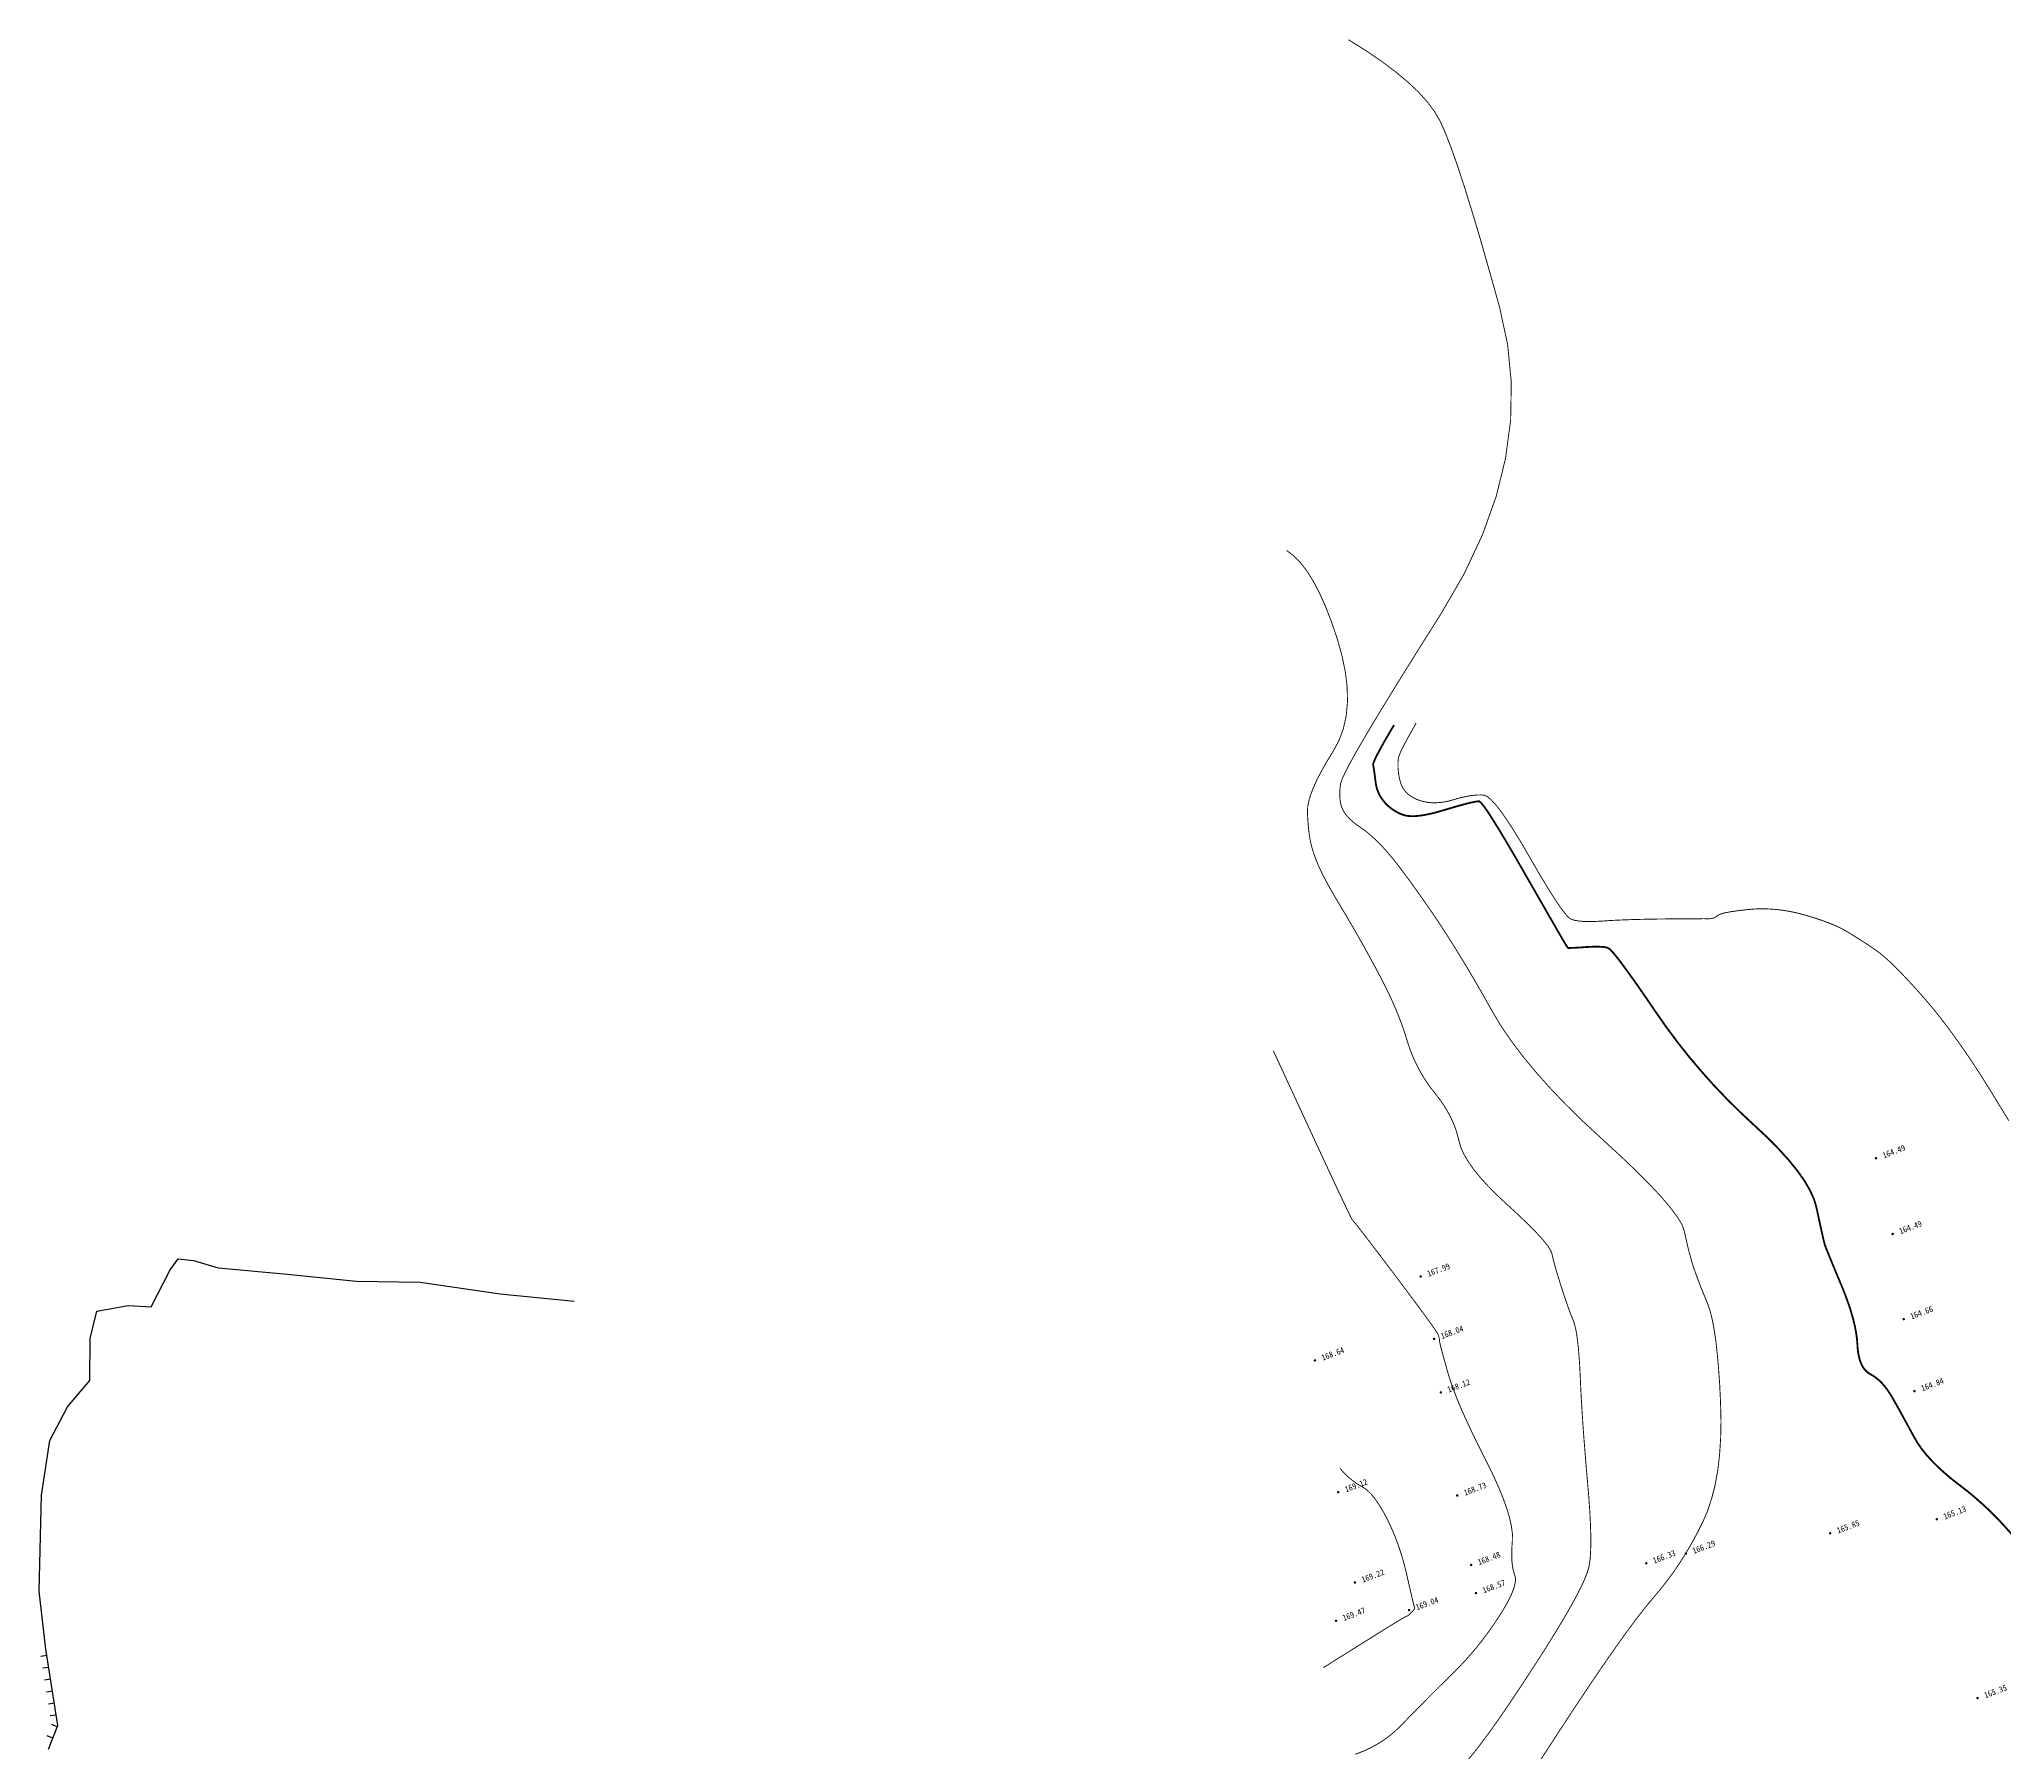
# Model space of a CAD drawing. Header units: millimetres. Extents: x -1471591 to 944464, y -468930 to 547002.
# Drawn here: x -161156 to 164850, y -5760 to 278431 of the extents above; entities that cross this region are included whole.
import ezdxf
from ezdxf.enums import TextEntityAlignment as Align

# ---------------------------------------------------------------- set-up
doc = ezdxf.new("R2010")
doc.units = ezdxf.units.MM
doc.header["$LTSCALE"] = 10
for name, color, linetype in [('DGX', 252, 'Continuous'), ('DMTZ', 252, 'Continuous'), ('GCD', 252, 'Continuous')]:
    doc.layers.add(name, color=color, linetype=linetype)
doc.styles.add('宋体', font='', dxfattribs={"height": 1.25, "bigfont": 'hztxt.shx'})
doc.styles.get('宋体').set_extended_font_data('SimSun')

# ---------------------------------------------------------------- blocks, each defined once
blk = doc.blocks.new('GC200')
at = {"layer": 'GCD', "const_width": 0.2, "flags": 128}
blk.add_lwpolyline([(-0.1, 0, 1), (0.1, 0, 1)], format="xyb", close=True, dxfattribs=at)
blk = doc.blocks.new('地形')
at = {"layer": 'DGX', "color": 252, "linetype": 'Continuous', "const_width": 0.15, "flags": 128}
for points in [[(-272.58, 363.36), (-270.51, 360.66), (-268.7, 358.09), (-267.14, 355.65), (-265.83, 353.35), (-264.76, 351.18), (-263.96, 349.14), (-263.4, 347.23), (-263.09, 345.46), (-262.96, 343.46), (-262.92, 340.88), (-262.97, 337.7), (-263.12, 333.95), (-263.37, 329.6), (-263.7, 324.67), (-264.14, 319.16), (-264.66, 313.05), (-265.58, 306.77), (-267.2, 300.71), (-269.5, 294.86), (-272.5, 289.24), (-276.18, 283.84), (-280.56, 278.66), (-285.64, 273.69), (-291.4, 268.95), (-297.15, 264.58), (-302.17, 260.72), (-306.46, 257.37), (-310.03, 254.53), (-312.88, 252.2), (-314.99, 250.38), (-316.38, 249.08), (-317.05, 248.28), (-317.33, 247.75), (-317.57, 247.24), (-317.78, 246.73), (-317.95, 246.25), (-318.08, 245.77), (-318.18, 245.31), (-318.23, 244.87), (-318.25, 244.43), (-318.22, 244), (-318.14, 243.54), (-318.01, 243.06), (-317.82, 242.56), (-317.58, 242.04), (-317.29, 241.49), (-316.94, 240.93), (-316.53, 240.34), (-316.11, 239.72), (-315.7, 239.05), (-315.3, 238.34), (-314.92, 237.59), (-314.54, 236.79), (-314.18, 235.95), (-313.83, 235.06), (-313.49, 234.13), (-313.15, 233.12), (-312.79, 231.99), (-312.42, 230.73), (-312.03, 229.36), (-311.62, 227.87), (-311.19, 226.26), (-310.74, 224.53), (-310.28, 222.68), (-309.81, 220.72), (-309.35, 218.65), (-308.9, 216.49), (-308.45, 214.23), (-308.01, 211.86), (-307.58, 209.4), (-307.15, 206.83), (-306.74, 204.16), (-306.23, 201.37), (-305.52, 198.44), (-304.61, 195.37), (-303.5, 192.15), (-302.2, 188.79), (-300.7, 185.29), (-299, 181.65), (-297.1, 177.87), (-295.23, 174.19), (-293.64, 170.89), (-292.31, 167.96), (-291.24, 165.39), (-290.45, 163.2), (-289.92, 161.37), (-289.65, 159.91), (-289.66, 158.82), (-289.79, 157.94), (-289.9, 157.1), (-290.01, 156.3), (-290.1, 155.54), (-290.17, 154.82), (-290.23, 154.14), (-290.28, 153.51), (-290.32, 152.91), (-290.34, 152.31), (-290.36, 151.64), (-290.36, 150.91), (-290.36, 150.11), (-290.35, 149.25), (-290.33, 148.33), (-290.3, 147.34), (-290.26, 146.28), (-290.28, 145.08), (-290.43, 143.64), (-290.71, 141.96), (-291.11, 140.04), (-291.65, 137.89), (-292.31, 135.49), (-293.09, 132.86), (-294.01, 130), (-295.01, 127.11), (-296.08, 124.43), (-297.2, 121.94), (-298.37, 119.66), (-299.61, 117.58), (-300.9, 115.71), (-302.24, 114.03), (-303.65, 112.56), (-305.09, 111.22), (-306.55, 109.94), (-308.04, 108.72), (-309.55, 107.57), (-311.08, 106.48), (-312.64, 105.46), (-314.21, 104.5), (-315.81, 103.6), (-317.58, 102.59), (-319.68, 101.3), (-322.11, 99.72), (-324.87, 97.86), (-327.96, 95.72), (-331.38, 93.29), (-335.12, 90.58), (-339.2, 87.59), (-343.21, 84.63)], [(-311.89, 287.62), (-311.12, 286.44), (-310.47, 285), (-309.94, 283.31), (-309.54, 281.37), (-309.26, 279.17), (-309.1, 276.72), (-309.06, 274.01), (-309.15, 271.05), (-309.4, 268.08), (-309.82, 265.33), (-310.44, 262.82), (-311.24, 260.54), (-312.23, 258.49), (-313.4, 256.68), (-314.76, 255.09), (-316.31, 253.73), (-317.86, 252.52), (-319.24, 251.37), (-320.44, 250.29), (-321.47, 249.27), (-322.32, 248.31), (-323, 247.41), (-323.51, 246.58), (-323.84, 245.81), (-324.07, 245.09), (-324.29, 244.4), (-324.48, 243.74), (-324.65, 243.12), (-324.79, 242.53), (-324.92, 241.98), (-325.02, 241.46), (-325.1, 240.97), (-325.17, 240.49), (-325.22, 239.98), (-325.26, 239.46), (-325.28, 238.91), (-325.29, 238.33), (-325.29, 237.74), (-325.27, 237.13), (-325.24, 236.49), (-325.18, 235.8), (-325.11, 235.02), (-325, 234.17), (-324.87, 233.23), (-324.71, 232.21), (-324.53, 231.11), (-324.32, 229.92), (-324.09, 228.66), (-323.84, 227.32), (-323.6, 225.94), (-323.36, 224.51), (-323.12, 223.03), (-322.88, 221.5), (-322.65, 219.92), (-322.42, 218.29), (-322.19, 216.62), (-321.98, 214.94), (-321.81, 213.31), (-321.68, 211.74), (-321.6, 210.22), (-321.55, 208.75), (-321.54, 207.33), (-321.57, 205.97), (-321.65, 204.65), (-321.71, 203.37), (-321.71, 202.1), (-321.65, 200.85), (-321.52, 199.6), (-321.34, 198.37), (-321.09, 197.15), (-320.78, 195.94), (-320.4, 194.74), (-320.04, 193.56), (-319.74, 192.4), (-319.51, 191.26), (-319.35, 190.14), (-319.27, 189.04), (-319.25, 187.96), (-319.31, 186.9), (-319.43, 185.87), (-319.52, 184.77), (-319.44, 183.54), (-319.21, 182.16), (-318.82, 180.66), (-318.27, 179.01), (-317.56, 177.23), (-316.7, 175.31), (-315.68, 173.25), (-314.65, 171.23), (-313.77, 169.42), (-313.03, 167.82), (-312.44, 166.42), (-312, 165.24), (-311.7, 164.27), (-311.55, 163.5), (-311.55, 162.95), (-311.61, 162.47), (-311.68, 161.92), (-311.74, 161.32), (-311.8, 160.65), (-311.86, 159.91), (-311.91, 159.12), (-311.96, 158.26), (-312.01, 157.34), (-312.05, 156.42), (-312.09, 155.54), (-312.11, 154.72), (-312.13, 153.94), (-312.14, 153.21), (-312.14, 152.53), (-312.13, 151.91), (-312.11, 151.33), (-312.13, 150.7), (-312.22, 149.92), (-312.38, 149), (-312.62, 147.92), (-312.94, 146.69), (-313.33, 145.31), (-313.79, 143.78), (-314.33, 142.1), (-314.91, 140.3), (-315.5, 138.41), (-316.11, 136.43), (-316.73, 134.37), (-317.36, 132.22), (-318, 129.98), (-318.66, 127.66), (-319.33, 125.25), (-319.99, 122.9), (-320.63, 120.75), (-321.24, 118.82), (-321.82, 117.1), (-322.38, 115.58), (-322.91, 114.28), (-323.42, 113.18), (-323.9, 112.3), (-324.54, 111.42), (-325.51, 110.34), (-326.82, 109.08), (-328.47, 107.61), (-330.45, 105.96), (-332.77, 104.1), (-335.42, 102.06), (-338.42, 99.82), (-341.44, 97.6), (-344.2, 95.61), (-346.69, 93.86), (-348.91, 92.35), (-350.87, 91.08), (-352.55, 90.04), (-353.97, 89.23)], [(-343.03, 210.69), (-342.49, 203.47), (-342.02, 197.21), (-341.62, 191.9), (-341.28, 187.56), (-341.01, 184.17), (-340.8, 181.74), (-340.66, 180.27), (-340.58, 179.76), (-340.49, 179.56), (-340.31, 179.02), (-340.02, 178.14), (-339.64, 176.92), (-339.17, 175.37), (-338.59, 173.47), (-337.92, 171.23), (-337.16, 168.66), (-336.4, 166.07), (-335.74, 163.81), (-335.18, 161.88), (-334.73, 160.27), (-334.37, 158.98), (-334.13, 158.02), (-333.98, 157.38), (-333.94, 157.07), (-333.94, 156.92), (-333.95, 156.79), (-333.95, 156.68), (-333.96, 156.59), (-333.96, 156.51), (-333.96, 156.45), (-333.96, 156.4), (-333.96, 156.38), (-333.96, 156.35), (-333.97, 156.32), (-333.98, 156.27), (-333.99, 156.22), (-334.01, 156.16), (-334.03, 156.08), (-334.06, 156), (-334.09, 155.91), (-334.12, 155.74), (-334.17, 155.42), (-334.22, 154.96), (-334.29, 154.35), (-334.36, 153.6), (-334.44, 152.7), (-334.53, 151.65), (-334.63, 150.46), (-334.71, 149.11), (-334.74, 147.59), (-334.72, 145.89), (-334.65, 144.03), (-334.52, 142), (-334.34, 139.8), (-334.12, 137.43), (-333.84, 134.89), (-333.58, 132.37), (-333.41, 130.07), (-333.34, 127.98), (-333.36, 126.1), (-333.47, 124.44), (-333.67, 122.99), (-333.96, 121.75), (-334.35, 120.73), (-334.75, 119.84), (-335.1, 119.01), (-335.39, 118.24), (-335.63, 117.52), (-335.8, 116.85), (-335.92, 116.24), (-335.99, 115.69), (-336, 115.19), (-336.06, 114.69), (-336.28, 114.14), (-336.66, 113.52), (-337.19, 112.85), (-337.89, 112.13), (-338.75, 111.34), (-339.77, 110.5), (-340.94, 109.6), (-342.2, 108.69), (-343.48, 107.82), (-344.77, 106.99), (-346.07, 106.21), (-347.39, 105.46), (-348.72, 104.76), (-350.06, 104.1), (-351.42, 103.47), (-352.78, 102.87), (-354.15, 102.26), (-355.52, 101.64), (-356.89, 101.01), (-358.26, 100.38), (-359.63, 99.74), (-361.01, 99.1), (-362.38, 98.44), (-363.78, 97.84), (-365.2, 97.36), (-366.66, 97), (-368.15, 96.76), (-369.67, 96.63), (-371.22, 96.62)], [(-371.12, 111.93), (-367.47, 112.68), (-364.3, 113.33), (-361.6, 113.88), (-359.39, 114.32), (-357.65, 114.67), (-356.38, 114.91), (-355.6, 115.05), (-355.29, 115.09), (-355.22, 115.08), (-355.16, 115.07), (-355.09, 115.07), (-355.03, 115.08), (-354.97, 115.09), (-354.9, 115.11), (-354.84, 115.13), (-354.79, 115.15), (-354.72, 115.18), (-354.65, 115.21), (-354.56, 115.25), (-354.47, 115.3), (-354.36, 115.35), (-354.24, 115.4), (-354.11, 115.45), (-353.98, 115.52), (-353.84, 115.58), (-353.73, 115.64), (-353.63, 115.7), (-353.55, 115.76), (-353.5, 115.81), (-353.46, 115.86), (-353.44, 115.91), (-353.44, 115.96), (-353.44, 116.09), (-353.42, 116.37), (-353.37, 116.82), (-353.3, 117.42), (-353.2, 118.18), (-353.08, 119.09), (-352.94, 120.17), (-352.77, 121.4), (-352.61, 122.71), (-352.48, 124), (-352.4, 125.27), (-352.36, 126.52), (-352.35, 127.76), (-352.39, 128.98), (-352.46, 130.19), (-352.57, 131.38), (-352.72, 132.51), (-352.9, 133.55), (-353.1, 134.49), (-353.34, 135.34), (-353.6, 136.09), (-353.9, 136.75), (-354.22, 137.31), (-354.58, 137.78), (-354.94, 138.21), (-355.28, 138.66), (-355.6, 139.14), (-355.9, 139.65), (-356.19, 140.17), (-356.46, 140.72), (-356.71, 141.3), (-356.94, 141.9)]]:
    blk.add_lwpolyline(points, dxfattribs=at)
at = {"layer": 'DGX', "color": 252, "linetype": 'Continuous'}
for points, const_width in [([(-305.35, 254.26), (-308.13, 251.99), (-310.15, 250.22), (-310.87, 249.41), (-310.94, 249.07), (-311.01, 248.71), (-311.09, 248.35), (-311.17, 247.97), (-311.26, 247.59), (-311.35, 247.19), (-311.45, 246.78), (-311.55, 246.36), (-311.63, 245.94), (-311.69, 245.51), (-311.71, 245.08), (-311.7, 244.65), (-311.66, 244.21), (-311.58, 243.77), (-311.47, 243.33), (-311.33, 242.89), (-311.16, 242.45), (-310.96, 242.03), (-310.73, 241.62), (-310.47, 241.22), (-310.19, 240.84), (-309.87, 240.47), (-309.53, 240.12), (-309.16, 239.78), (-308.72, 239.46), (-308.16, 239.18), (-307.49, 238.92), (-306.71, 238.7), (-305.81, 238.51), (-304.8, 238.35), (-303.67, 238.22), (-302.43, 238.13), (-301.21, 238.05), (-300.12, 237.96), (-299.18, 237.88), (-298.37, 237.8), (-297.71, 237.71), (-297.18, 237.63), (-296.8, 237.54), (-296.55, 237.46), (-296.36, 237.16), (-296.11, 236.44), (-295.82, 235.31), (-295.48, 233.76), (-295.09, 231.79), (-294.65, 229.4), (-294.16, 226.6), (-293.63, 223.37), (-293.1, 220.16), (-292.64, 217.36), (-292.25, 214.99), (-291.93, 213.05), (-291.67, 211.53), (-291.48, 210.44), (-291.35, 209.78), (-291.29, 209.54), (-291.23, 209.5), (-291.08, 209.44), (-290.85, 209.36), (-290.54, 209.25), (-290.15, 209.13), (-289.68, 208.98), (-289.13, 208.81), (-288.5, 208.63), (-287.85, 208.43), (-287.27, 208.24), (-286.75, 208.05), (-286.28, 207.86), (-285.88, 207.69), (-285.54, 207.51), (-285.26, 207.35), (-285.05, 207.18), (-284.82, 206.84), (-284.53, 206.14), (-284.17, 205.08), (-283.75, 203.66), (-283.25, 201.89), (-282.68, 199.75), (-282.05, 197.25), (-281.35, 194.4), (-280.57, 191.38), (-279.7, 188.39), (-278.75, 185.44), (-277.7, 182.53), (-276.58, 179.64), (-275.36, 176.79), (-274.06, 173.98), (-272.67, 171.19), (-271.34, 168.52), (-270.22, 166.02), (-269.3, 163.69), (-268.58, 161.54), (-268.07, 159.57), (-267.76, 157.77), (-267.66, 156.15), (-267.77, 154.7), (-267.96, 153.41), (-268.13, 152.27), (-268.27, 151.28), (-268.39, 150.43), (-268.49, 149.73), (-268.56, 149.17), (-268.6, 148.75), (-268.63, 148.49), (-268.63, 148.2), (-268.63, 147.74), (-268.61, 147.1), (-268.59, 146.28), (-268.56, 145.29), (-268.52, 144.12), (-268.47, 142.77), (-268.41, 141.24), (-268.37, 139.66), (-268.38, 138.18), (-268.43, 136.78), (-268.53, 135.46), (-268.67, 134.24), (-268.86, 133.1), (-269.09, 132.04), (-269.37, 131.08), (-269.63, 130.19), (-269.8, 129.36), (-269.89, 128.59), (-269.9, 127.89), (-269.82, 127.25), (-269.65, 126.67), (-269.4, 126.15), (-269.06, 125.7), (-268.7, 125.26), (-268.37, 124.77), (-268.07, 124.24), (-267.8, 123.66), (-267.57, 123.05), (-267.36, 122.38), (-267.19, 121.68), (-267.04, 120.93), (-266.92, 120.14), (-266.79, 119.31), (-266.65, 118.44), (-266.52, 117.52), (-266.38, 116.57), (-266.24, 115.58), (-266.09, 114.54), (-265.95, 113.47), (-265.75, 112.35), (-265.46, 111.19), (-265.07, 109.98), (-264.58, 108.73), (-263.99, 107.44), (-263.31, 106.1), (-262.54, 104.72), (-261.66, 103.29), (-260.76, 101.84), (-259.92, 100.36), (-259.12, 98.86), (-258.37, 97.34), (-257.68, 95.81), (-257.04, 94.25), (-256.44, 92.68)], 0.3), ([(-301.78, 253.28), (-304.1, 251.34), (-305.82, 249.79), (-306.57, 248.93), (-306.81, 248.43), (-307.02, 247.92), (-307.2, 247.41), (-307.35, 246.9), (-307.48, 246.38), (-307.57, 245.86), (-307.64, 245.34), (-307.68, 244.81), (-307.67, 244.29), (-307.59, 243.78), (-307.45, 243.29), (-307.24, 242.81), (-306.97, 242.35), (-306.62, 241.9), (-306.22, 241.47), (-305.74, 241.05), (-305.22, 240.66), (-304.65, 240.31), (-304.05, 240.01), (-303.4, 239.76), (-302.72, 239.55), (-301.99, 239.39), (-301.23, 239.27), (-300.43, 239.2), (-299.63, 239.14), (-298.88, 239.05), (-298.19, 238.95), (-297.54, 238.83), (-296.95, 238.69), (-296.41, 238.53), (-295.92, 238.35), (-295.48, 238.15), (-295.06, 237.78), (-294.64, 237.09), (-294.22, 236.07), (-293.78, 234.74), (-293.35, 233.07), (-292.91, 231.09), (-292.46, 228.79), (-292.01, 226.16), (-291.57, 223.53), (-291.15, 221.21), (-290.77, 219.21), (-290.4, 217.52), (-290.07, 216.15), (-289.76, 215.09), (-289.48, 214.35), (-289.23, 213.92), (-288.94, 213.65), (-288.56, 213.38), (-288.08, 213.1), (-287.52, 212.82), (-286.85, 212.54), (-286.1, 212.25), (-285.25, 211.97), (-284.3, 211.67), (-283.28, 211.37), (-282.2, 211.03), (-281.06, 210.66), (-279.86, 210.26), (-278.6, 209.83), (-277.28, 209.37), (-275.9, 208.88), (-274.46, 208.36), (-273.07, 207.86), (-271.83, 207.41), (-270.76, 207.01), (-269.84, 206.67), (-269.09, 206.39), (-268.49, 206.17), (-268.05, 206), (-267.77, 205.89), (-267.56, 205.82), (-267.36, 205.76), (-267.16, 205.73), (-266.96, 205.71), (-266.75, 205.72), (-266.55, 205.74), (-266.35, 205.78), (-266.14, 205.85), (-265.88, 205.9), (-265.51, 205.91), (-265.03, 205.87), (-264.44, 205.78), (-263.73, 205.65), (-262.92, 205.47), (-261.99, 205.25), (-260.95, 204.98), (-259.87, 204.67), (-258.79, 204.3), (-257.74, 203.87), (-256.69, 203.39), (-255.66, 202.86), (-254.65, 202.27), (-253.65, 201.63), (-252.67, 200.94), (-251.73, 200.23), (-250.86, 199.55), (-250.06, 198.89), (-249.33, 198.26), (-248.67, 197.66), (-248.08, 197.08), (-247.57, 196.53), (-247.12, 196.01), (-246.71, 195.49), (-246.29, 194.95), (-245.86, 194.39), (-245.42, 193.82), (-244.98, 193.22), (-244.53, 192.61), (-244.07, 191.98), (-243.61, 191.33), (-243.13, 190.58), (-242.61, 189.68), (-242.05, 188.6), (-241.46, 187.36), (-240.84, 185.95), (-240.18, 184.38), (-239.48, 182.64), (-238.75, 180.73), (-238.02, 178.67), (-237.3, 176.46), (-236.6, 174.1), (-235.93, 171.6), (-235.27, 168.94), (-234.63, 166.14), (-234.02, 163.2), (-233.42, 160.1), (-232.83, 157.05)], 0.15)]:
    blk.add_lwpolyline(points, dxfattribs=dict(at, const_width=const_width))
at = {"layer": 'GCD', "linetype": 'Continuous'}
ref = blk.add_blockref('GC200', (-333.26, 167.04, 320.24), dxfattribs=at)
ref.add_attrib('height', '167.99', dxfattribs={"linetype": 'Continuous', "height": 1, "style": '宋体', "width": 0.8}).set_placement((-332.06, 167.04, 320.24), align=Align.MIDDLE_LEFT)
ref = blk.add_blockref('GC200', (-354.57, 160.15, 320.89), dxfattribs=at)
ref.add_attrib('height', '168.64', dxfattribs={"linetype": 'Continuous', "height": 1, "style": '宋体', "width": 0.8}).set_placement((-353.37, 160.15, 320.89), align=Align.MIDDLE_LEFT)
ref = blk.add_blockref('GC200', (-334.79, 156.57, 320.29), dxfattribs=at)
ref.add_attrib('height', '168.04', dxfattribs={"linetype": 'Continuous', "height": 1, "style": '宋体', "width": 0.8}).set_placement((-333.59, 156.57, 320.29), align=Align.MIDDLE_LEFT)
ref = blk.add_blockref('GC200', (-255.64, 158.96, 316.74), dxfattribs=at)
ref.add_attrib('height', '164.49', dxfattribs={"linetype": 'Continuous', "height": 1, "style": '宋体', "width": 0.8}).set_placement((-254.44, 158.96, 316.74), align=Align.MIDDLE_LEFT)
ref = blk.add_blockref('GC200', (-336.87, 147.87, 320.37), dxfattribs=at)
ref.add_attrib('height', '168.12', dxfattribs={"linetype": 'Continuous', "height": 1, "style": '宋体', "width": 0.8}).set_placement((-335.67, 147.87, 320.37), align=Align.MIDDLE_LEFT)
ref = blk.add_blockref('GC200', (-257.46, 146.21, 316.74), dxfattribs=at)
ref.add_attrib('height', '164.49', dxfattribs={"linetype": 'Continuous', "height": 1, "style": '宋体', "width": 0.8}).set_placement((-256.26, 146.21, 316.74), align=Align.MIDDLE_LEFT)
ref = blk.add_blockref('GC200', (-358.61, 138.33, 321.37), dxfattribs=at)
ref.add_attrib('height', '169.12', dxfattribs={"linetype": 'Continuous', "height": 1, "style": '宋体', "width": 0.8}).set_placement((-357.41, 138.33, 321.37), align=Align.MIDDLE_LEFT)
ref = blk.add_blockref('GC200', (-340.31, 130.9, 320.98), dxfattribs=at)
ref.add_attrib('height', '168.73', dxfattribs={"linetype": 'Continuous', "height": 1, "style": '宋体', "width": 0.8}).set_placement((-339.11, 130.9, 320.98), align=Align.MIDDLE_LEFT)
ref = blk.add_blockref('GC200', (-260.7, 132.33, 316.91), dxfattribs=at)
ref.add_attrib('height', '164.66', dxfattribs={"linetype": 'Continuous', "height": 1, "style": '宋体', "width": 0.8}).set_placement((-259.5, 132.33, 316.91), align=Align.MIDDLE_LEFT)
ref = blk.add_blockref('GC200', (-361.25, 123.33, 321.46), dxfattribs=at)
ref.add_attrib('height', '169.22', dxfattribs={"linetype": 'Continuous', "height": 1, "style": '宋体', "width": 0.8}).set_placement((-360.05, 123.33, 321.46), align=Align.MIDDLE_LEFT)
ref = blk.add_blockref('GC200', (-263.21, 120.53, 317.09), dxfattribs=at)
ref.add_attrib('height', '164.84', dxfattribs={"linetype": 'Continuous', "height": 1, "style": '宋体', "width": 0.8}).set_placement((-262.01, 120.53, 317.09), align=Align.MIDDLE_LEFT)
ref = blk.add_blockref('GC200', (-366.42, 118.48, 321.72), dxfattribs=at)
ref.add_attrib('height', '169.47', dxfattribs={"linetype": 'Continuous', "height": 1, "style": '宋体', "width": 0.8}).set_placement((-365.22, 118.48, 321.72), align=Align.MIDDLE_LEFT)
ref = blk.add_blockref('GC200', (-342.18, 119.29, 320.73), dxfattribs=at)
ref.add_attrib('height', '168.48', dxfattribs={"linetype": 'Continuous', "height": 1, "style": '宋体', "width": 0.8}).set_placement((-340.98, 119.29, 320.73), align=Align.MIDDLE_LEFT)
ref = blk.add_blockref('GC200', (-354.45, 115.89, 321.29), dxfattribs=at)
ref.add_attrib('height', '169.04', dxfattribs={"linetype": 'Continuous', "height": 1, "style": '宋体', "width": 0.8}).set_placement((-353.25, 115.89, 321.29), align=Align.MIDDLE_LEFT)
ref = blk.add_blockref('GC200', (-343.07, 114.65, 320.82), dxfattribs=at)
ref.add_attrib('height', '168.57', dxfattribs={"linetype": 'Continuous', "height": 1, "style": '宋体', "width": 0.8}).set_placement((-341.87, 114.65, 320.82), align=Align.MIDDLE_LEFT)
ref = blk.add_blockref('GC200', (-314.88, 109.37, 318.57), dxfattribs=at)
ref.add_attrib('height', '166.33', dxfattribs={"linetype": 'Continuous', "height": 1, "style": '宋体', "width": 0.8}).set_placement((-313.68, 109.37, 318.57), align=Align.MIDDLE_LEFT)
ref = blk.add_blockref('GC200', (-308.16, 108.58, 318.54), dxfattribs=at)
ref.add_attrib('height', '166.29', dxfattribs={"linetype": 'Continuous', "height": 1, "style": '宋体', "width": 0.8}).set_placement((-306.96, 108.58, 318.54), align=Align.MIDDLE_LEFT)
ref = blk.add_blockref('GC200', (-284.56, 103.34, 318.1), dxfattribs=at)
ref.add_attrib('height', '165.85', dxfattribs={"linetype": 'Continuous', "height": 1, "style": '宋体', "width": 0.8}).set_placement((-283.36, 103.34, 318.1), align=Align.MIDDLE_LEFT)
ref = blk.add_blockref('GC200', (-267.18, 99.33, 317.38), dxfattribs=at)
ref.add_attrib('height', '165.13', dxfattribs={"linetype": 'Continuous', "height": 1, "style": '宋体', "width": 0.8}).set_placement((-265.98, 99.33, 317.38), align=Align.MIDDLE_LEFT)
ref = blk.add_blockref('GC200', (-271.24, 69.18, 317.6), dxfattribs=at)
ref.add_attrib('height', '165.35', dxfattribs={"linetype": 'Continuous', "height": 1, "style": '宋体', "width": 0.8}).set_placement((-270.04, 69.18, 317.6), align=Align.MIDDLE_LEFT)

msp = doc.modelspace()

# ---------------------------------------------------------------- linework, layer by layer
at = {"layer": 'DMTZ', "linetype": 'Continuous', "flags": 128}
for points in [[(-159645.8, -5187.6), (-158075.3, -1242.7), (-160085.9, 11436.5), (-161155.8, 21037.2), (-160792.3, 36945.2), (-159396.5, 46033.6), (-156494.9, 51624.5), (-152776.5, 55956.2), (-152729.4, 62919.8), (-151633.8, 67475.1), (-146435.7, 68402.3), (-142596.4, 68212.3), (-139469.5, 74305.8), (-138130.1, 76162.5), (-135599.7, 75889.6), (-131497.5, 74634.7), (-119988, 73614.1), (-108602.1, 72459.8), (-97978.2, 72311.1), (-84712.8, 70334.9), (-72417.2, 69144.1)], [(-159916.2, 10366.2), (-160903.8, 10209.6)], [(-159602.9, 8390.9), (-160590.6, 8234.2)], [(-159289.7, 6415.5), (-160277.4, 6258.9)], [(-158976.5, 4440.2), (-159964.1, 4283.6)], [(-158663.2, 2464.9), (-159650.9, 2308.3)], [(-158350, 489.6), (-159337.6, 333)], [(-158906.1, -3329.5), (-159835.1, -2959.6)], [(-158166.3, -1471.3), (-159095.4, -1101.4)]]:
    msp.add_lwpolyline(points, dxfattribs=at)

# ---------------------------------------------------------------- block references
at = {"xscale": 1000, "yscale": 1000, "zscale": 1000, "rotation": 20.51376453450802}
msp.add_blockref('地形', (438640.4, 33561.1, -152250), dxfattribs=at)

doc.saveas('drawing.dxf')
